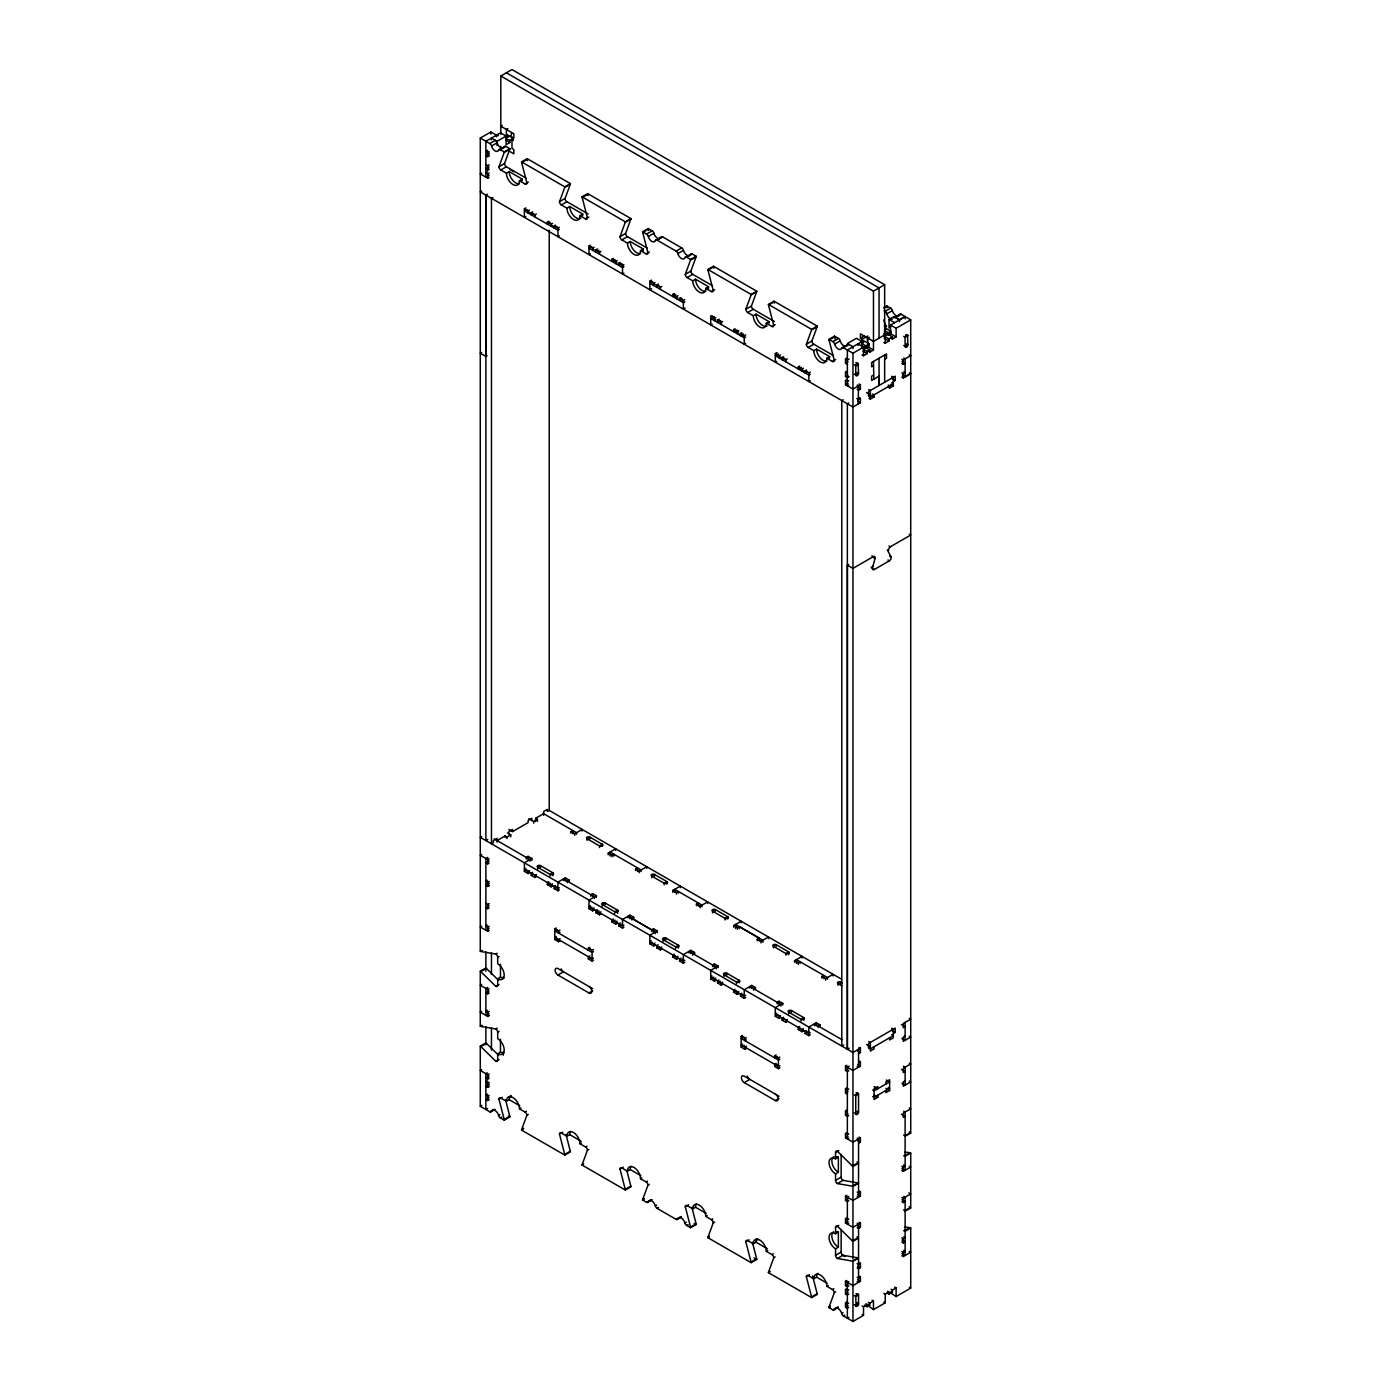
<?xml version="1.0" encoding="UTF-8"?>
<svg xmlns="http://www.w3.org/2000/svg" width="1391" height="1391" viewBox="0 0 1391 1391"><rect width="100%" height="100%" fill="white"/><g stroke="black" fill="none" stroke-linecap="round" stroke-linejoin="round"><path stroke-width="1.5" d="M481.547 352.497L480.278 353.227L485.876 356.444L485.876 195.07L487.267 194.271M529.971 861.185L529.971 859.568L494.135 838.877M563.511 880.555L563.511 878.938L594.566 896.865L594.566 898.482M576.552 834.287L576.552 832.67L543.481 813.579M628.106 917.851L628.106 916.234L655.439 932.005L655.439 933.622M641.147 871.583L641.147 869.966L610.093 852.04L610.093 856.074M716.313 968.762L716.313 967.145L688.98 951.374L688.98 952.991M749.853 988.132L749.853 986.515L780.907 1004.441L780.907 1006.058M827.489 979.16L827.489 977.543L796.434 959.616L796.434 963.25M849.223 1048.188L847.362 1049.266L847.362 565.146L848.632 564.416M862.02 347.993L862.02 341.525L856.421 338.309L847.362 343.542L852.961 346.759L852.961 348.654M868.349 351.314L869.758 352.132L873.478 349.976L873.478 291.171L884.659 284.703L884.659 334.918M879.06 376.735L879.06 385.481L879.06 358.217M879.06 338.135L879.06 287.937L506.394 72.784M884.659 382.247L884.659 355.001M887.267 549.862L891.196 557.217A2.643 1.513 -60 0 1 889.371 560.799L874.296 569.51A2.643 1.53 -60 0 1 872.47 568.032L875.009 558.539A2.643 1.53 -60 0 0 873.252 556.661L871.861 555.844M872.47 568.032L871.114 566.954M872.835 566.606L873.148 565.459M498.952 166.764L504.203 152.488L509.784 149.254L504.533 163.529L498.952 166.764A2.643 1.53 60 0 0 500.812 169.998L506.394 173.214A9.215 5.321 60 0 0 512.914 184.516A9.215 5.321 60 0 0 519.452 180.743L522.234 179.143L509.193 171.615L506.394 173.214M566.937 208.163L569.719 206.546L582.759 214.075L579.977 215.692A9.215 5.321 60 0 1 573.457 219.465A9.215 5.321 60 0 1 566.937 208.163L561.338 204.946A2.643 1.53 60 0 1 559.478 201.712L564.729 187.42A2.643 1.53 60 0 0 564.798 186.863L570.397 183.629L527.154 158.661L521.573 161.895A2.643 1.53 60 0 0 521.642 162.556L526.893 182.899A2.643 1.53 60 0 1 525.033 183.977L519.452 180.743M559.478 201.712L565.059 198.478L570.31 184.203A2.643 1.53 60 0 0 570.397 183.629M627.463 243.112L630.245 241.495L643.303 249.024L640.503 250.641A9.215 5.321 60 0 1 633.983 254.414A9.215 5.321 60 0 1 627.463 243.112L621.864 239.878A2.643 1.53 60 0 1 620.003 236.661L625.255 222.369L630.836 219.152A2.643 1.53 60 0 0 630.923 218.578L587.697 193.61L582.099 196.844A2.643 1.53 60 0 0 582.186 197.505L587.419 217.848A2.643 1.53 60 0 1 585.559 218.926L579.977 215.692M620.003 236.661L625.585 233.427L630.836 219.152M685.276 274.34L690.527 260.065L696.126 256.831L690.875 271.123L685.276 274.34A2.643 1.53 60 0 0 687.154 277.574L692.735 280.808A9.215 5.321 60 0 0 699.256 292.093A9.215 5.321 60 0 0 705.776 288.337L708.575 286.72L695.535 279.191L692.735 280.808M753.261 315.74L756.061 314.14L769.101 321.669L766.302 323.268A9.215 5.321 60 0 1 759.782 327.041A9.215 5.321 60 0 1 753.261 315.74L747.68 312.523A2.643 1.53 60 0 1 745.802 309.289L751.053 295.014A2.643 1.53 60 0 0 751.14 294.44L756.721 291.206L713.496 266.255L707.915 269.471A2.643 1.53 60 0 0 707.984 270.132L713.235 290.476A2.643 1.53 60 0 1 711.375 291.554L705.776 288.337M745.802 309.289L751.401 306.055L756.652 291.78L751.053 295.014M813.787 350.688L816.587 349.071L829.627 356.6L826.828 358.217A9.215 5.321 60 0 1 820.307 361.99A9.215 5.321 60 0 1 813.787 350.688L808.206 347.472A2.643 1.53 60 0 1 806.345 344.238L811.579 329.945L817.178 326.729A2.643 1.53 60 0 0 817.247 326.155L774.022 301.186L768.441 304.42A2.643 1.53 60 0 0 768.51 305.081L773.761 325.424A2.643 1.53 60 0 1 771.901 326.502L766.302 323.268M528.302 1114.469L526.893 1115.269L521.642 1129.562L523.746 1128.344M806.345 344.238L811.927 341.004L817.178 326.729M588.828 1149.418L587.419 1150.218L582.186 1164.51L583.577 1163.693M691.849 1207.301L696.126 1223.837A2.643 1.53 60 0 1 696.195 1224.497L690.614 1227.714L686.685 1225.454A2.643 1.53 60 0 1 684.928 1223.002A5.268 3.043 60 0 0 681.416 1218.099A5.268 3.043 60 0 0 677.886 1218.951A2.643 1.53 60 0 1 676.13 1219.368L657.091 1208.379A2.643 1.53 60 0 1 655.335 1205.927A5.268 3.043 60 0 0 651.823 1201.024A5.268 3.043 60 0 0 648.31 1201.876A2.643 1.53 60 0 1 646.554 1202.293L642.625 1200.016A2.643 1.53 60 0 1 642.659 1199.616L647.945 1185.167L649.354 1184.35M714.626 1222.046L713.235 1222.845L707.984 1237.138L709.375 1236.338M775.152 1256.995L773.761 1257.794L768.51 1272.087L769.918 1271.27M867.88 1305.558L873.478 1309.592L873.478 1301.002L869.758 1303.141L869.758 1305.297L867.236 1306.74L867.236 1304.602L863.515 1306.74L863.515 1315.347L852.961 1321.45L843.433 1315.956A2.643 1.53 60 0 1 841.677 1313.504A5.268 3.043 60 0 0 838.164 1308.601A5.268 3.043 60 0 0 834.652 1309.453A2.643 1.53 60 0 1 832.896 1309.87L828.966 1307.592A2.643 1.53 60 0 1 829.001 1307.192L834.287 1292.743L835.678 1291.943M500.812 134.284L500.812 76.001L511.992 69.55L884.659 284.703M480.66 951.444A2.643 1.53 60 0 1 480.278 951.27L480.278 138.057L490.849 131.971L496.431 135.188L496.431 136.805M510.132 151.671L513.853 153.827L513.853 149.515L511.992 148.437L511.992 136.961L513.853 138.039L513.853 133.745L500.812 126.216L502.273 125.364M507.871 128.581L506.394 129.433L506.394 137.9M480.278 138.057L489.806 143.551L495.387 140.335A2.643 1.53 60 0 1 497.143 142.769A5.268 3.043 60 0 0 500.656 147.672A5.268 3.043 60 0 0 504.185 146.837A2.643 1.53 60 0 1 505.941 146.42L509.871 148.681A2.643 1.53 60 0 1 509.819 149.08M491.458 139.935L491.458 138.057L497.056 141.291L507.663 135.153L513.262 138.387L513.262 140.543M489.806 143.551A2.643 1.53 60 0 1 491.562 146.003L497.143 142.769M505.698 138.439L509.836 140.352L513.262 138.387M487.615 150.315L485.876 151.323L487.737 152.401L489.128 151.602M488.676 154.018L485.876 155.636L487.737 156.714L489.128 155.896M509.836 140.352L509.836 142.508L506.115 144.664L506.115 136.057L500.517 132.823L485.876 141.291L485.876 177.144L489.128 175.266M491.562 146.003A5.268 3.043 60 0 0 495.074 150.906A5.268 3.043 60 0 0 498.587 150.054L504.185 146.837M498.587 150.054A2.643 1.53 60 0 1 500.343 149.637L505.941 146.42M504.238 152.314A2.643 1.53 60 0 0 504.272 151.915L509.871 148.681M485.876 164.59L487.737 165.668L489.128 164.868M489.023 167.076L485.876 168.902L487.737 169.98L489.128 169.163M481.686 173.11L480.278 173.927L487.737 178.222L489.128 177.422M487.615 171.841L485.876 172.849L487.737 173.927L489.128 173.11M500.812 169.998L506.394 166.764L526.076 178.135M521.642 162.556L527.241 159.322A2.643 1.53 60 0 1 527.154 158.661M481.686 191.036L480.278 191.854L852.961 407.007L852.961 1185.341M492.866 197.505L491.458 198.304L491.458 843.798L493.318 842.72L493.318 840.564L497.056 838.408L497.056 842.181M525.033 183.977L528.302 182.099M525.781 216.509L524.39 217.309L524.39 208.702L525.781 207.902M564.729 187.42L570.31 184.203M526.824 209.45L524.39 210.858L557.93 230.228L559.321 229.411M524.39 208.702L528.111 210.858L529.502 210.041M529.502 212.197L528.111 213.014L528.111 210.858M533.309 213.588L531.223 214.805L531.223 212.649L532.614 211.849M531.223 212.649L534.944 214.805L536.335 213.988M561.338 204.946L566.937 201.712L588.132 213.953M582.186 197.505L587.767 194.271A2.643 1.53 60 0 1 587.697 193.61M549.375 222.056L550.158 222.508L547.359 224.125L547.359 221.969L548.767 221.169M547.359 221.969L551.097 224.125L552.488 223.325M552.488 225.464L551.097 226.281L551.097 224.125M556.991 226.455L554.192 228.072L554.192 225.916L555.6 225.116M554.192 225.916L557.93 228.072L559.321 227.255M585.559 218.926L588.828 217.048M559.321 235.861L557.93 236.679L557.93 228.072M625.289 222.212A2.643 1.53 60 0 0 625.324 221.795L630.923 218.578M590.375 253.805L588.984 254.605L588.984 245.998L590.375 245.199M591.766 246.537L588.984 248.154L622.525 267.507L623.916 266.707M588.984 245.998L592.705 248.154L594.096 247.337M594.096 249.493L592.705 250.293L592.705 248.154M598.947 250.276L595.817 252.101L595.817 249.945L597.556 248.937M595.817 249.945L599.538 252.101L600.929 251.284M621.864 239.878L627.463 236.661L647.145 248.015M640.503 250.641L646.085 253.875A2.643 1.53 60 0 0 647.945 252.797L642.712 232.453A2.643 1.53 60 0 1 642.625 231.793L648.223 228.559L652.153 230.836A2.643 1.53 60 0 1 653.909 233.271A5.268 3.043 60 0 0 657.421 238.174A5.268 3.043 60 0 0 660.934 237.339A2.643 1.53 60 0 1 662.69 236.922L681.729 247.911A2.643 1.53 60 0 1 683.485 250.363A5.268 3.043 60 0 0 689.154 255.701M642.712 232.453L648.293 229.219A2.643 1.53 60 0 1 648.223 228.559M642.625 231.793L646.554 234.053L652.153 230.836M646.554 234.053A2.643 1.53 60 0 1 648.31 236.505L653.909 233.271M615.552 260.082A1.982 1.148 0 0 1 614.752 259.804L611.953 261.421L611.953 259.265L613.361 258.465M611.953 259.265L615.691 261.421L617.082 260.604M648.31 236.505A5.268 3.043 60 0 0 651.823 241.408A5.268 3.043 60 0 0 655.335 240.556L660.934 237.339M617.082 262.76L615.691 263.577L615.691 261.421M655.335 240.556A2.643 1.53 60 0 1 657.091 240.139L662.69 236.922M621.933 263.542L618.786 265.368L618.786 263.212L620.195 262.412M618.786 263.212L622.525 265.368L623.916 264.551M646.085 253.875L649.354 251.98M623.916 273.158L622.525 273.975L622.525 265.368M485.876 356.444L487.146 355.713M657.091 240.139L676.13 251.128L681.729 247.911M676.13 251.128A2.643 1.53 60 0 1 677.886 253.579L683.485 250.363M677.886 253.579A5.268 3.043 60 0 0 681.416 258.483A5.268 3.043 60 0 0 684.928 257.648L690.51 254.414A2.643 1.53 60 0 1 692.266 253.997L696.195 256.257A2.643 1.53 60 0 1 696.161 256.674M684.928 257.648A2.643 1.53 60 0 1 686.685 257.213L692.266 253.997M651.597 288.737L649.84 289.763L649.84 281.138L651.597 280.13M690.579 259.891A2.643 1.53 60 0 0 690.614 259.491L696.195 256.257M652.622 281.695L649.84 283.295L683.381 302.664L684.772 301.864M649.84 281.138L653.579 283.295L654.97 282.477M655.317 284.442L653.579 285.451L653.579 283.295M659.125 285.833L656.674 287.241L656.674 285.085L658.43 284.077M656.674 285.085L660.412 287.241L661.803 286.424M687.154 277.574L692.735 274.34L712.418 285.711M707.984 270.132L713.583 266.916A2.643 1.53 60 0 1 713.496 266.255M675.626 294.944L672.827 296.561L672.827 294.405L674.235 293.605M672.827 294.405L676.548 296.561L677.956 295.761M677.956 297.9L676.548 298.717L676.548 296.561M682.459 298.891L679.66 300.508L679.66 298.352L681.051 297.552M685.137 308.106L683.381 309.115L683.381 300.508L684.789 299.691M711.375 291.554L714.626 289.676M712.122 324.086L710.714 324.885L710.714 316.279L712.122 315.479M714.209 316.418L710.714 318.435L744.255 337.804L745.663 336.987M710.714 316.279L714.452 318.435L715.843 317.635M715.843 319.774L714.452 320.591L714.452 318.435M720.694 320.556L717.547 322.382L717.547 320.226L719.303 319.217M717.547 320.226L721.268 322.382L722.677 321.564M747.68 312.523L753.261 309.289L774.457 321.53M768.51 305.081L774.109 301.847A2.643 1.53 60 0 1 774.022 301.186M736.5 330.084L733.7 331.701L733.7 329.545L735.091 328.745M733.7 329.545L737.421 331.701L738.83 330.902M738.83 333.04L737.421 333.857L737.421 331.701M743.333 334.031L740.534 335.648L740.534 333.492L741.925 332.692M740.534 333.492L744.255 335.648L745.663 334.848M771.901 326.502L775.152 324.625M745.663 343.455L744.255 344.255L744.255 335.648M811.631 329.789A2.643 1.53 60 0 0 811.666 329.389L817.247 326.155M776.717 361.382L775.309 362.182L775.309 353.575L777.065 352.566M778.456 353.923L775.309 355.731L808.849 375.101L810.258 374.283M775.309 353.575L779.047 355.731L780.438 354.931M780.786 356.878L779.047 357.887L779.047 355.731M784.594 358.269L782.142 359.678L782.142 357.522L783.55 356.722M782.142 357.522L785.88 359.678L787.271 358.861M808.206 347.472L813.787 344.238L833.47 355.592M828.966 339.369L834.548 336.135L838.477 338.413A2.643 1.53 60 0 1 840.234 340.865A5.268 3.043 60 0 0 843.746 345.75A5.268 3.043 60 0 0 847.258 344.916A2.643 1.53 60 0 1 849.032 344.499L843.433 347.715A2.643 1.53 60 0 0 841.677 348.15A5.268 3.043 60 0 1 838.164 348.985A5.268 3.043 60 0 1 834.652 344.081A2.643 1.53 60 0 0 832.896 341.63L828.966 339.369A2.643 1.53 60 0 0 829.036 340.03L834.287 360.373A2.643 1.53 60 0 1 832.427 361.451L826.828 358.217M883.928 307.498L886.728 305.881L890.657 308.159A2.643 1.53 60 0 1 892.413 310.61A5.268 3.043 60 0 0 895.926 315.496A5.268 3.043 60 0 0 899.438 314.662A2.643 1.53 60 0 1 901.194 314.244L910.722 319.86L910.722 1133.074L905.124 1136.308A2.643 1.53 60 0 1 904.602 1135.908L903.663 1134.986M829.036 340.03L834.635 336.796A2.643 1.53 60 0 1 834.548 336.135M884.015 308.159L886.797 306.542A2.643 1.53 60 0 1 886.728 305.881M884.085 310.819L885.059 311.375L890.657 308.159M832.896 341.63L838.477 338.413M834.652 344.081L840.234 340.865M885.059 311.375A2.643 1.53 60 0 1 886.815 313.827L892.413 310.61M801.094 367.38L798.295 368.998L798.295 366.841L799.686 366.042M798.295 366.841L802.016 368.998L803.424 368.198M889.04 328.085L889.04 319.478L893.944 316.644L899.542 319.86M841.677 348.15L847.258 344.916M899.438 314.662L893.857 317.896A2.643 1.53 60 0 1 895.613 317.461L901.194 314.244M803.424 370.336L802.016 371.154L802.016 368.998M891.005 338.239L892.396 339.056L892.396 336.9L886.797 333.684L873.478 341.369L860.438 333.84L860.438 338.135L864.159 335.996M807.58 371.536L805.128 372.944L805.128 370.788L806.519 369.989M860.438 338.135L862.298 339.213L867.88 335.996M895.613 317.461L899.542 319.739L905.124 316.505L905.124 318.887M862.02 341.525L847.362 349.993L847.362 385.846L848.753 385.046M867.88 338.135L869.358 337.3M910.722 319.86L896.117 328.293L896.117 336.9L890.536 333.684L890.536 325.077L905.124 316.644M805.128 370.788L808.849 372.944L810.258 372.127M832.427 361.451L835.678 359.574M843.433 347.715L852.961 353.227L864.159 346.742L869.758 349.976L869.758 352.132M862.02 343.681L865.741 345.837L869.166 343.855L869.166 346.011M884.659 330.606L888.38 332.762L890.901 331.319L890.901 333.457M847.362 364.338L845.502 363.26L845.502 358.948L846.893 358.148M864.854 348.498L867.88 346.742L873.478 349.976M884.659 332.762L888.38 334.918L890.536 333.684M810.258 380.734L808.849 381.551L808.849 372.944M849.119 359.017L847.362 360.026L845.502 358.948M845.502 363.26L847.954 361.851M863.046 349.002L867.236 351.419L869.758 349.976M884.085 336.048L888.971 338.882L892.396 336.9M862.107 354.914L863.515 355.731L867.236 353.575L867.236 351.419M883.859 342.377L885.25 343.177L888.971 341.021L888.971 338.882M892.396 339.056L896.117 336.9M907.923 335.7L905.124 337.3L903.733 336.361M855.743 365.955L858.543 364.338L856.213 362.999M849.119 376.596L847.362 377.604L845.502 376.526L845.502 372.232L846.893 371.414M845.502 376.526L847.954 375.118M857.152 389.341L858.543 390.158L860.403 389.08L860.403 384.768L852.961 389.08L845.502 384.768L845.502 380.473L847.241 379.465M905.124 346.272L907.923 344.655L907.506 334.831A2 1.148 -60 0 0 905.037 337.196L905.124 346.411A1.982 1.148 -60 0 0 906.532 347.211A1.982 1.148 -60 0 0 907.923 344.794L906.167 343.786M873.478 365.746L871.618 366.824L871.618 362.529L886.519 353.923L886.519 358.217L884.659 359.295M848.753 380.734L847.362 381.551L845.502 380.473M845.502 384.768L847.954 383.36M873.478 375.083L871.618 376.161L871.618 380.456L879.06 376.161M901.872 363.52L903.263 364.338L903.263 360.026L910.722 355.592M873.826 379.187L873.478 361.451M903.263 364.338L905.124 363.26L901.977 361.451M843.172 399.756L841.781 400.556L841.781 1046.049L843.641 1044.971M848.753 402.973L847.362 403.79L847.362 1049.266M852.961 353.227L852.961 407.007L860.403 402.712L860.403 398.4L858.543 399.478L856.804 398.469M901.872 372.858L903.263 373.657L905.124 372.579L903.733 371.78M893.335 381.534L895.195 380.473L895.195 376.161L868.488 391.584L868.488 395.879L870.366 394.801L866.628 392.662M858.195 403.981L858.543 385.846L857.152 385.046M902.376 375.17L905.124 376.752L910.722 373.518L909.314 372.858M901.872 377.152L903.263 377.969L910.722 373.657M868.958 398.313L870.366 399.113L874.087 396.957L874.087 394.801L872.696 394.001M888.223 387.185L889.614 388.002L893.335 385.846L893.318 377.239L891.701 376.3M873.252 556.661L852.961 568.38L847.362 565.146M888.658 550.662A2.643 1.53 -60 0 1 890.414 546.75L910.722 535.031L909.314 534.231M481.686 836.53L480.278 837.33L852.961 1052.5L860.403 1048.188L860.403 1052.5L858.543 1053.578M487.737 839.486L485.876 840.564L485.876 195.07M497.056 840.564L505.124 835.904L506.985 836.982L510.723 834.826L510.723 836.843M508.863 829.453L512.584 831.592L528.111 822.637L528.111 820.481L531.831 818.325L531.831 820.481M535.57 821.559L535.57 818.325L543.638 813.665M528.806 818.743L533.692 821.559L537.43 819.403L537.43 821.42M481.686 854.457L480.278 855.274L487.737 859.568L489.128 858.769M487.737 857.412L485.876 858.49L485.876 930.214L489.128 928.336M489.023 860.977L485.876 862.803L487.737 863.881L489.128 863.063M531.831 860.507L531.831 858.49L528.111 856.352L526.25 857.412L526.25 859.029M570.971 833.209L570.971 831.592L572.831 830.531L572.831 833.748M487.267 880.277L485.876 881.094L487.737 882.155L489.128 881.355M531.831 858.49L524.39 862.803L524.39 871.409L528.111 873.548L529.502 872.748M570.971 831.592L574.692 833.748L582.151 829.453L582.151 831.07M488.902 882.763A1.982 1.148 -60 0 0 488.676 883.772L485.876 885.389L487.737 886.467L489.128 885.667M525.781 868.453L524.39 869.253L557.93 888.623L559.321 887.806M524.39 871.409L526.824 870.001M529.502 870.592L528.111 871.409L528.111 873.548M532.614 872.383L531.223 873.2L531.223 875.356L534.944 877.495L536.335 876.695M531.223 875.356L533.309 874.139M536.335 874.539L534.944 875.356L534.944 877.495M485.876 903.315L487.737 904.393L489.128 903.594M489.023 905.802L485.876 907.628L487.737 908.706L489.128 907.888M548.767 881.72L547.359 882.52L547.359 884.676L551.097 886.832L552.488 886.015M547.359 884.676L550.158 883.059M552.488 883.859L551.097 884.676L551.097 886.832M481.686 926.18L480.278 926.98L487.737 931.292L489.128 930.492M569.11 881.616L569.11 880.016L565.372 877.86L557.93 882.155L557.93 890.762L554.192 888.623L554.192 886.467L555.6 885.667M608.232 854.735L608.232 853.118L615.691 848.806L615.691 850.423M487.267 925.102L485.876 925.919L487.737 926.98L489.128 926.18M554.192 888.623L557.339 886.797M569.11 880.016L567.232 881.094L567.232 882.694M608.232 853.118L611.953 855.274L613.831 854.196L613.831 856.213M557.93 890.762L559.321 889.962M480.278 951.27L481.686 950.453M482.208 950.679L480.817 951.479L495.805 954.087L497.213 953.27M596.426 897.404L596.426 895.787L592.705 893.631L590.845 894.709L590.845 896.326M635.565 870.505L635.565 868.888L637.426 867.81L637.426 871.444M596.426 895.787L588.984 900.099L588.984 908.706L592.705 910.844L594.096 910.044M635.565 868.888L639.286 871.044L646.745 866.749L646.745 868.349M498.587 980.359L486.398 968.414A2.643 1.53 60 0 0 485.876 968.014L480.278 971.231A2.643 1.53 60 0 1 480.817 971.631L495.805 986.358A2.643 1.53 60 0 0 497.682 985.28L497.682 978.829A9.215 5.321 60 0 0 504.203 975.056A9.215 5.321 60 0 0 497.682 963.754L497.682 957.304L499.073 956.504M590.375 905.732L588.984 906.549L622.525 925.919L623.916 925.102M588.984 908.706L591.766 907.088M480.817 971.631L486.398 968.414M560.121 940.785L558.539 941.69L554.818 939.534L554.818 928.788L556.209 927.971M594.096 907.888L592.705 908.706L592.705 910.844M557.165 929.588L554.835 930.927L592.097 952.435L593.488 951.635M554.818 928.788L558.539 930.927L559.947 930.127M597.208 909.679L595.817 910.496L595.817 912.635L599.538 914.791L600.929 913.991M559.947 932.283L558.539 933.083L558.539 930.927M595.817 912.635L598.947 910.827M556.226 936.578L554.835 937.378L592.097 958.903L593.488 958.086M600.929 911.835L599.538 912.635L599.538 914.791M554.818 939.534L557.096 938.23M560.121 938.629L558.539 939.534L558.539 941.69M481.686 984.463L480.278 985.263L487.737 989.557L489.128 988.758M497.682 978.829L500.464 977.212A9.215 5.321 60 0 0 504.064 978.029M487.737 987.419L485.876 988.497L485.876 1015.378L489.023 1013.57M495.805 986.358L499.073 984.463M613.361 919.016L611.953 919.816L611.953 921.972L615.691 924.111L617.082 923.311M489.023 990.983L485.876 992.791L487.737 993.87L489.128 993.07M611.953 921.972L615.1 920.147M617.082 921.155L615.691 921.972L615.691 924.111M633.705 918.912L633.705 917.312L629.967 915.156L622.525 919.451L622.525 928.058L618.786 925.919L618.786 923.763L620.195 922.946M672.827 892.431L672.827 890.414L680.286 886.102L680.286 887.719M618.786 925.919L621.586 924.302M631.827 919.99L631.827 918.373L633.705 917.312M672.827 890.414L676.548 892.57L678.425 891.492L678.425 893.092M622.525 928.058L623.916 927.258M590.462 949.079L588.358 950.296L588.358 948.14L589.749 947.341M481.686 1011.344L480.278 1012.161L487.737 1016.456L489.476 1015.447M487.267 1010.266L485.876 1011.083L487.737 1012.161L489.128 1011.344M588.358 948.14L592.079 950.296L593.488 949.497M589.923 955.843L588.358 956.747L588.358 958.903L592.079 961.059L593.488 960.242M592.74 988.688L557.93 968.588A3.947 2.278 60 0 0 555.131 970.205A3.947 2.278 60 0 0 557.93 975.039L563.511 971.805A3.947 2.278 60 0 1 561.129 968.884M588.358 958.903L590.462 957.686M480.278 971.231L480.278 1026.175L481.686 1025.376M482.208 1025.584L480.817 1026.402L495.805 1028.992L497.213 1028.192M651.701 931.483L651.701 929.866L653.561 928.788L657.282 930.944L657.282 932.561M696.439 905.645L696.439 904.028L698.317 902.95L698.317 906.184M657.282 930.944L649.84 935.239L649.84 943.846L653.579 945.984L654.97 945.185M696.439 904.028L700.177 906.184L707.619 901.872L707.619 903.507M651.231 940.89L649.84 941.69L683.381 961.059L684.772 960.259M649.84 943.846L652.292 942.437M498.587 1055.282L486.398 1043.32A2.643 1.53 60 0 0 485.876 1042.92L480.278 1046.154A2.643 1.53 60 0 1 480.817 1046.554L495.805 1061.263A2.643 1.53 60 0 0 497.682 1060.185L497.682 1053.735A9.215 5.321 60 0 0 504.203 1049.979A9.215 5.321 60 0 0 497.682 1038.677L497.682 1032.226L499.073 1031.409M654.97 943.028L653.579 943.846L653.579 945.984M480.817 1046.554L486.398 1043.32M658.082 944.819L656.674 945.637L656.674 947.793L660.412 949.931L661.803 949.131M656.674 947.793L658.778 946.575M661.803 946.975L660.412 947.793L660.412 949.931M557.93 975.039L588.984 992.965L592.705 990.827M675.609 948.506L675.626 946.888L678.425 945.271L665.976 938.108A1.982 1.148 0 0 0 663.194 938.108A1.982 1.148 0 0 0 663.194 939.725L663.194 941.342M497.682 1053.735L500.464 1052.118A9.215 5.321 60 0 0 504.064 1052.952M674.235 954.156L672.827 954.956L672.827 957.112L676.548 959.268L677.956 958.451M672.827 957.112L675.278 955.704M481.686 1069.627L480.278 1070.427L487.737 1074.739L489.128 1073.922M495.805 1061.263L499.073 1059.386M677.956 956.295L676.548 957.112L676.548 959.268M694.561 954.07L694.561 952.452L690.823 950.296L683.381 954.609L683.381 963.198L684.789 962.398M733.718 927.154L733.718 925.537L741.16 921.242L741.16 922.859M681.051 958.103L679.66 958.903L679.66 961.059L683.381 963.198M679.66 961.059L683.155 959.042M694.561 952.452L692.683 953.53L692.683 955.148M733.718 925.537L737.439 927.693L739.299 926.615L759.173 938.108L759.173 940.925M487.267 1072.844L485.876 1073.661L485.876 1109.514L487.615 1108.505M489.023 1076.147L485.876 1077.955L487.737 1079.033L489.128 1078.234M487.615 1080.894L485.876 1081.902L487.737 1082.98L489.128 1082.181M488.902 1083.589A1.982 1.148 -60 0 0 488.676 1084.597L485.876 1086.215L487.737 1087.293L489.128 1086.475M487.615 1094.161L485.876 1095.169L487.737 1096.247L489.128 1095.447M718.173 967.684L718.173 966.067L714.452 963.928L712.575 965.006L712.575 966.606M757.295 940.785L757.295 939.186L759.173 938.108M489.023 1097.655L485.876 1099.481L487.737 1100.559L489.128 1099.742M718.173 966.067L710.714 970.379L710.714 978.986L714.452 981.142L715.843 980.325M757.295 939.186L761.033 941.324L768.475 937.03L768.475 938.647M480.278 1046.154L480.278 1106.297L481.842 1105.393M505.524 1099.725L509.784 1116.26A2.643 1.53 60 0 1 509.871 1116.921L504.272 1120.138A2.643 1.53 60 0 0 504.203 1119.477L498.952 1099.133L502.203 1097.256M712.122 976.03L710.714 976.83L744.255 996.199L745.663 995.382M710.714 978.986L713.861 977.16M715.843 978.169L714.452 978.986L714.452 981.142M498.952 1099.133A2.643 1.53 60 0 1 500.812 1098.055L506.394 1101.289L509.193 1099.672A9.215 5.321 60 0 1 511.192 1095.412M480.278 1106.297L489.806 1111.792L493.996 1109.375M489.806 1111.792A2.643 1.53 60 0 0 491.562 1111.374L495.057 1109.357M718.956 979.977L717.547 980.777L717.547 982.933L721.268 985.089L722.677 984.272M717.547 982.933L720.347 981.316M722.677 982.116L721.268 982.933L721.268 985.089M491.562 1111.374A5.268 3.043 60 0 1 495.074 1110.522A5.268 3.043 60 0 1 498.587 1115.426L499.978 1114.608M498.587 1115.426A2.643 1.53 60 0 0 500.343 1117.877L501.734 1117.06M506.394 1101.289A9.215 5.321 60 0 1 512.914 1097.516A9.215 5.321 60 0 1 519.452 1108.818L521.016 1107.914M504.203 1119.477L509.784 1116.26M735.091 989.297L733.7 990.096L733.7 992.252L737.421 994.409L738.83 993.591M519.452 1108.818L525.033 1112.052L526.424 1111.235M733.7 992.252L736.5 990.635M738.83 991.453L737.421 992.252L737.421 994.409M755.435 989.21L755.435 987.593L751.714 985.437L744.255 989.749L744.255 998.355L740.534 996.199L740.534 994.043L741.925 993.244M794.574 962.311L794.574 960.694L802.016 956.399L802.016 957.999M740.534 996.199L743.333 994.582M755.435 987.593L753.574 988.671L753.574 990.288M794.574 960.694L798.295 962.85L800.155 961.772L800.155 963.389M744.255 998.355L745.663 997.538M566.05 1134.673L570.31 1151.192A2.643 1.53 60 0 1 570.397 1151.852L564.798 1155.086L521.573 1130.135L522.964 1129.318M782.768 1004.98L782.768 1003.363L779.047 1001.224L777.169 1002.285L777.169 1003.902M821.89 978.082L821.89 976.482L823.768 975.404L823.768 978.621M782.768 1003.363L775.309 1007.675L775.309 1016.282L779.047 1018.438L780.438 1017.621M821.89 976.482L825.628 978.621L833.07 974.326L833.07 975.943M564.798 1155.086A2.643 1.53 60 0 0 564.729 1154.426L559.478 1134.082L562.729 1132.204M776.717 1013.326L775.309 1014.126L808.849 1033.496L810.258 1032.678M559.478 1134.082A2.643 1.53 60 0 1 561.338 1133.004L566.937 1136.238L569.719 1134.621A9.215 5.321 60 0 1 570.553 1131.422M775.309 1016.282L778.108 1014.665M746.445 1048.362L744.88 1049.266L741.16 1047.11L741.16 1036.365L742.551 1035.547M780.438 1015.465L779.047 1016.282L779.047 1018.438M743.959 1036.886L741.16 1038.503L778.438 1060.012L779.829 1059.212M741.16 1036.365L744.88 1038.521L746.271 1037.703M783.55 1017.273L782.142 1018.073L782.142 1020.229L785.88 1022.368L787.271 1021.568M746.271 1039.859L744.88 1040.659L744.88 1038.521M782.142 1020.229L784.594 1018.803M742.568 1044.154L741.16 1044.954L778.438 1066.48L779.829 1065.662M787.271 1019.412L785.88 1020.229L785.88 1022.368M741.16 1047.11L744.289 1045.302M746.445 1046.206L744.88 1047.11L744.88 1049.266M566.937 1136.238A9.215 5.321 60 0 1 573.457 1132.465A9.215 5.321 60 0 1 579.977 1143.767L581.368 1142.95M564.729 1154.426L570.31 1151.192M579.977 1143.767L585.559 1146.984L586.967 1146.184M799.686 1026.593L798.295 1027.393L798.295 1029.549L802.016 1031.705L803.424 1030.887M798.295 1029.549L800.399 1028.332M803.424 1028.731L802.016 1029.549L802.016 1031.705M820.029 1026.506L820.029 1024.889L816.308 1022.733L808.849 1027.045L808.849 1035.634L805.128 1033.496L805.128 1031.34L806.519 1030.54M805.128 1033.496L808.623 1031.479M820.029 1024.889L818.169 1025.967L818.169 1027.566M626.906 1170.892L630.836 1186.14A2.643 1.53 60 0 1 630.923 1186.801L625.324 1190.035L582.099 1165.067L583.49 1164.267M808.849 1035.634L810.258 1034.834M777.134 1056.465L774.7 1057.873L774.7 1055.717L776.091 1054.917M774.7 1055.717L778.421 1057.873L779.812 1057.073M776.265 1063.419L774.7 1064.324L774.7 1066.48L778.421 1068.636L779.812 1067.836M779.082 1096.264L744.255 1076.165A3.947 2.278 60 0 0 741.455 1077.782A3.947 2.278 60 0 0 744.255 1082.615L749.853 1079.399A3.947 2.278 60 0 1 747.28 1075.938M774.7 1066.48L777.656 1064.776M625.324 1190.035A2.643 1.53 60 0 0 625.255 1189.375L620.003 1169.031L623.272 1167.136M620.003 1169.031A2.643 1.53 60 0 1 621.864 1167.953L627.463 1171.187L630.245 1169.57A9.215 5.321 60 0 1 631.079 1166.353M744.255 1082.615L775.309 1100.542L779.047 1098.403M627.463 1171.187A9.215 5.321 60 0 1 633.983 1167.414A9.215 5.321 60 0 1 640.503 1178.716L641.894 1177.899M893.335 1033.478L895.195 1032.4L895.195 1028.105L868.488 1043.528L868.488 1047.823L870.366 1046.745L866.628 1044.606M625.255 1189.375L630.836 1186.14M848.753 1070.687L847.362 1071.505L845.502 1070.427L845.502 1066.132L846.893 1065.315M640.503 1178.716L646.085 1181.933L647.493 1181.133M849.223 1066.132L847.362 1067.193L847.362 1138.916L848.753 1138.116M845.502 1070.427L847.954 1069.018M858.543 1062.898L860.403 1061.82L860.403 1066.132L852.961 1070.427L845.502 1066.132M905.124 1035.999L903.263 1037.077L903.263 1041.372L910.722 1037.077L909.314 1036.278M642.712 1199.442L644.103 1198.642M642.625 1200.016L644.033 1199.216M646.554 1202.293L651.092 1199.668M648.31 1201.876L652.153 1199.651M847.362 1094.091L845.502 1093.013L845.502 1088.718L846.893 1087.901M848.753 1088.979L847.362 1089.796L845.502 1088.718M845.502 1093.013L847.954 1091.605M655.335 1205.927L656.743 1205.11M657.091 1208.379L658.499 1207.562M848.753 1115.53L847.362 1116.33L845.502 1115.252L845.502 1110.957L846.893 1110.14M690.614 1227.714A2.643 1.53 60 0 0 690.527 1227.053L685.276 1206.71L688.545 1204.832M845.502 1115.252L847.954 1113.843M905.124 1080.824L903.263 1081.902L903.263 1086.215L910.722 1081.902L909.314 1081.103M877.808 1095.169L877.808 1097.308L874.087 1099.464L874.087 1088.701L877.808 1086.562L877.808 1088.701L874.087 1086.562M885.893 1084.041L885.893 1081.902L889.614 1079.746L889.614 1090.509L885.893 1092.648L885.893 1090.509M685.276 1206.71A2.643 1.53 60 0 1 687.154 1205.632L692.735 1208.866L695.535 1207.249A9.215 5.321 60 0 1 696.369 1204.05M676.13 1219.368L681.034 1216.551M677.886 1218.951L681.034 1217.125M684.928 1223.002L686.319 1222.202M858.543 1143.228L860.403 1142.15L860.403 1137.838L852.961 1142.15L845.502 1137.838L845.502 1133.543L846.893 1132.726M686.685 1225.454L688.076 1224.654M848.753 1133.804L847.362 1134.621L845.502 1133.543M692.735 1208.866A9.215 5.321 60 0 1 699.256 1205.11A9.215 5.321 60 0 1 705.776 1216.395L707.184 1215.595M690.527 1227.053L696.126 1223.837M845.502 1137.838L847.954 1136.43M705.776 1216.395L711.375 1219.629L712.766 1218.812M852.579 1186.227A2.643 1.53 60 0 1 852.961 1186.401L858.543 1183.167A2.643 1.53 60 0 0 858.177 1182.993L852.422 1186.175L837.417 1183.585A2.643 1.53 60 0 1 835.556 1180.35L835.556 1173.9A9.215 5.321 60 0 1 829.036 1162.598A9.215 5.321 60 0 1 835.556 1158.842L835.556 1152.391L838.825 1150.496M835.556 1158.842L838.356 1157.225L838.356 1172.283L835.556 1173.9M752.392 1242.25L756.652 1258.785A2.643 1.53 60 0 1 756.721 1259.446L751.14 1262.663L707.915 1237.712L709.306 1236.895M852.422 1166.023L858.004 1162.806A2.643 1.53 60 0 0 858.543 1163.189L852.961 1166.423A2.643 1.53 60 0 1 852.422 1166.023L837.417 1151.313A2.643 1.53 60 0 0 835.556 1152.391M904.602 1135.908L910.183 1132.674A2.643 1.53 60 0 0 910.722 1133.074M835.556 1180.35L841.155 1177.134L841.155 1154.408M837.417 1183.585L843.016 1180.35L858.004 1182.959M751.14 1262.663A2.643 1.53 60 0 0 751.053 1262.002L745.802 1241.659L749.071 1239.781M745.802 1241.659A2.643 1.53 60 0 1 747.68 1240.581L753.261 1243.815L756.061 1242.198A9.215 5.321 60 0 1 757.139 1238.668M903.663 1209.892L904.602 1210.813A2.643 1.53 60 0 0 905.124 1211.213L910.722 1207.997L910.722 1153.052L905.124 1156.269A2.643 1.53 60 0 0 904.759 1156.112M848.753 1200.694L847.362 1201.494L845.502 1200.416L845.502 1196.121L846.893 1195.304M848.753 1196.382L847.362 1197.199L847.362 1224.097L848.753 1223.28M845.502 1200.416L847.954 1199.007M845.502 1196.121L852.961 1200.416L860.403 1196.121L860.403 1191.809L858.543 1192.887L857.152 1192.087M901.872 1166.267L903.263 1167.066L905.124 1165.988L903.385 1164.98M901.872 1170.561L903.263 1171.378L910.722 1167.066L909.314 1166.267M753.261 1243.815A9.215 5.321 60 0 1 759.782 1240.042A9.215 5.321 60 0 1 766.302 1251.344L767.71 1250.544M751.053 1262.002L756.652 1258.785M766.302 1251.344L771.901 1254.578L773.292 1253.76M857.152 1227.592L858.543 1228.392L860.403 1227.314L860.403 1223.019L852.961 1227.314L845.502 1223.019L845.502 1218.707L846.893 1217.907M848.753 1218.985L847.362 1219.785L845.502 1218.707M837.417 1258.49L843.016 1255.273L858.004 1257.864L852.422 1261.098L837.417 1258.49A2.643 1.53 60 0 1 835.556 1255.273L835.556 1248.822A9.215 5.321 60 0 1 829.036 1237.521A9.215 5.321 60 0 1 835.556 1233.747L835.556 1227.297L838.825 1225.419M845.502 1223.019L847.954 1221.594M835.556 1233.747L838.356 1232.148L838.356 1247.205L835.556 1248.822M812.587 1275.93L817.178 1293.717A2.643 1.53 60 0 1 817.247 1294.378L811.666 1297.612L768.441 1272.661L769.832 1271.843M901.872 1197.46L903.263 1198.277L910.722 1193.965L908.862 1192.887M901.872 1201.772L903.263 1202.572L905.124 1201.494L901.977 1199.685M852.422 1240.946L858.004 1237.712A2.643 1.53 60 0 0 858.543 1238.112L852.961 1241.346A2.643 1.53 60 0 1 852.422 1240.946L837.417 1226.219A2.643 1.53 60 0 0 835.556 1227.297M904.602 1210.813L910.183 1207.597A2.643 1.53 60 0 0 910.722 1207.997M835.556 1255.273L841.155 1252.039L841.155 1229.314M811.666 1297.612A2.643 1.53 60 0 0 811.579 1296.951L806.345 1276.608L809.597 1274.73M806.345 1276.608A2.643 1.53 60 0 1 808.206 1275.53L813.787 1278.764L816.587 1277.147A9.215 5.321 60 0 1 817.943 1273.321M852.579 1261.15A2.643 1.53 60 0 1 852.961 1261.307L858.543 1258.09A2.643 1.53 60 0 0 858.177 1257.916M890.536 1292.9L896.117 1296.534L910.722 1288.101L910.722 1227.957L905.124 1231.191A2.643 1.53 60 0 0 904.759 1231.018M857.152 1267.931L858.543 1268.731L860.403 1267.653L860.403 1263.358L858.543 1264.436L857.152 1263.619M901.872 1237.799L903.263 1238.616L905.124 1237.538L903.733 1236.738M813.787 1278.764A9.215 5.321 60 0 1 820.307 1274.991A9.215 5.321 60 0 1 826.828 1286.292L828.236 1285.475M901.872 1242.111L903.263 1242.911L905.124 1241.833L901.977 1240.024M811.579 1296.951L817.178 1293.717M848.753 1285.858L847.362 1286.658L845.502 1285.597L845.502 1281.285L846.893 1280.485M826.828 1286.292L832.427 1289.509L833.818 1288.709M848.753 1281.563L847.362 1282.363L847.362 1318.216L848.927 1317.329M845.502 1285.597L847.954 1284.171M845.502 1281.285L852.961 1285.597L860.403 1281.285L860.403 1276.99L858.543 1278.051L857.152 1277.251M901.872 1251.431L903.263 1252.248L905.124 1251.17L903.733 1250.353M848.753 1294.099L847.362 1294.917L845.502 1293.839L845.502 1289.527L846.893 1288.727M901.872 1255.743L903.263 1256.542L910.722 1252.248L909.314 1251.431M848.753 1289.805L847.362 1290.605L845.502 1289.527M845.502 1293.839L847.954 1292.43M829.036 1307.036L830.444 1306.219M828.966 1307.592L830.357 1306.792M832.896 1309.87L838.13 1306.845M848.753 1307.384L847.362 1308.183L845.502 1307.105L845.502 1302.811L846.893 1301.993M834.652 1309.453L838.147 1307.436M848.753 1303.071L847.362 1303.871L845.502 1302.811M845.502 1307.105L847.954 1305.697M841.677 1313.504L843.068 1312.704M855.743 1305.488L858.543 1303.871L857.152 1303.071M843.433 1315.956L844.824 1315.138M883.859 1293.387L885.25 1294.204L888.971 1292.048L888.971 1294.204L886.884 1292.987M891.005 1289.266L892.396 1290.066L896.117 1287.927L896.117 1296.534M888.971 1294.204L892.396 1292.222L892.396 1290.066M873.478 1309.592L885.25 1302.811L885.25 1294.204M904.567 1151.852L910.183 1152.826L903.663 1155.904M904.567 1226.775L910.183 1227.749L903.663 1230.809M858.125 363.347L858.543 373.292A1.982 1.148 -60 0 1 857.152 375.726A1.982 1.148 -60 0 1 855.743 374.909L854.352 374.109M856.074 1306.445L855.743 1296.534A1.982 1.148 -60 0 1 857.152 1294.099A1.982 1.148 -60 0 1 858.543 1294.917L858.543 1304.149L857.152 1303.332M500.812 76.001L873.478 291.171M889.04 319.478L894.622 322.712M890.536 325.077L896.117 328.293M906.167 334.553L907.923 335.561M886.693 325.946L884.606 324.746A9.215 5.321 60 0 1 884.45 326.294M890.901 331.319L885.302 328.085L885.302 330.241M883.859 333.77L885.25 334.57L885.25 343.177M903.733 345.472L905.124 346.411M884.085 338.204L888.971 341.021M909.314 354.792L910.722 355.731M903.733 358.009L905.124 358.826L905.124 376.752M901.872 359.226L903.263 360.026M869.166 343.855L863.568 340.639L863.568 342.795M498.482 135.623L497.074 135.623M506.115 140.352L509.836 142.508M862.02 345.837L865.741 347.993L865.741 345.837M863.046 351.158L867.236 353.575M500.343 149.637L504.272 151.915M521.573 161.895L564.798 186.863M582.099 196.844L625.324 221.795M686.685 257.213L690.614 259.491M707.915 269.471L751.14 294.44M768.441 304.42L811.666 329.389M891.475 378.317L895.195 380.473M891.701 382.751L893.318 383.707L870.349 396.974L868.714 396.035M856.091 362.651L858.543 364.077M890.901 384.438L893.335 385.846M487.267 152.94L488.676 153.758L488.676 155.688M854.352 364.877L855.743 365.677L855.743 374.909L858.543 373.292L857.152 372.492M888.223 385.029L889.614 385.846L889.614 388.002M510.132 169.598L513.853 171.754M845.502 372.232L847.362 373.292M859.012 383.968L860.403 384.768M868.714 389.567L870.349 390.506L870.366 399.113M857.604 387.463L860.403 389.08M871.288 395.34L874.087 396.957M859.012 397.6L860.403 398.4M613.97 259.352L614.752 261.421M674.061 294.057L675.609 294.962M679.66 298.352L683.381 300.508M857.604 401.095L860.403 402.712M889.005 545.95L890.414 546.75M889.753 556.191L891.196 557.217M887.962 559.999L889.371 560.799M873.618 557.739L875.009 558.539M872.209 568.293L874.296 569.51M549.08 810.344L841.468 979.16M909.314 1018.334L910.722 1019.151L903.263 1023.446L903.263 1027.758L905.124 1026.68L901.403 1024.524M842.39 982.933L840.842 982.029A1.982 1.148 0 0 0 838.043 982.029A1.982 1.148 0 0 0 838.043 983.646L838.043 985.263M841.92 985.889L838.043 983.646L840.842 982.029L840.842 984.046M535.57 818.325L537.43 819.403M891.701 1028.245L893.318 1029.184L893.335 1037.79L889.614 1039.946L889.614 1037.79M891.475 1030.262L895.195 1032.4M901.872 1038.416L905.124 1040.312L905.124 1022.368M891.701 1034.695L893.318 1035.634L870.349 1048.918L868.714 1047.962M909.314 1063.159L910.722 1063.976L903.263 1068.271L903.263 1072.583L905.124 1071.505L901.403 1069.349M507.454 832.948L510.723 834.826M868.714 1041.511L870.349 1042.45L870.366 1051.057L874.087 1048.901L874.087 1046.745M903.385 1066.184L905.124 1067.193L905.124 1085.136L901.977 1083.311M859.012 1047.388L860.403 1048.188M842.007 1039.72L814.448 1023.811L814.448 1025.828M857.604 1050.883L860.403 1052.5M675.626 946.888L663.194 939.725L665.993 938.108L665.976 939.725M859.012 1061.02L860.403 1061.82M886.345 1080.007L889.614 1081.902L874.087 1090.857L872.696 1090.057M857.604 1064.515L860.403 1066.132M857.152 1066.393L858.543 1067.193L858.543 1049.266M888.223 1087.536L889.614 1088.353L874.087 1097.308L872.696 1096.508M885.893 1088.353L889.614 1090.509M909.314 1107.984L910.722 1108.801L903.263 1113.096L903.263 1117.408L905.124 1116.33L901.403 1114.174M903.733 1111.218L905.124 1112.018L905.124 1170.3L901.872 1168.423M874.087 1095.169L877.808 1097.308M856.091 1092.683L858.543 1094.091L858.543 1112.018A1.982 1.148 -60 0 1 857.152 1114.452A1.982 1.148 -60 0 1 855.743 1113.635L854.352 1112.835M487.267 882.972L488.676 883.772L488.676 886.015M854.352 1094.908L855.743 1095.708L858.543 1094.091A1.982 1.148 -60 0 0 857.152 1093.291A1.982 1.148 -60 0 0 855.743 1095.708L855.743 1113.635L858.543 1112.018L857.152 1111.218M845.502 1110.957L847.362 1112.018M859.012 1137.038L860.403 1137.838M857.152 1138.116L858.543 1138.916L858.543 1197.199L857.152 1196.382M857.604 1140.533L860.403 1142.15M903.733 1196.382L905.124 1197.199L905.124 1255.464L901.872 1253.587M859.012 1191.009L860.403 1191.809M857.604 1194.504L860.403 1196.121M859.012 1222.202L860.403 1223.019M857.152 1223.28L858.543 1224.097L858.543 1282.363L857.152 1281.563M857.604 1225.697L860.403 1227.314M909.314 1287.301L910.722 1288.101M859.012 1262.541L860.403 1263.358M842.216 1255.012L844.928 1256.577M894.726 1287.11L896.117 1287.927M857.604 1266.053L860.403 1267.653M891.005 1291.422L892.396 1292.222M887.58 1291.231L888.971 1292.048M859.012 1276.173L860.403 1276.99M857.604 1279.668L860.403 1281.285M883.859 1301.993L885.25 1302.811M872.087 1300.185L873.478 1301.002M856.091 1293.508L858.543 1294.917L855.743 1296.534L854.352 1295.716M868.349 1302.341L869.758 1303.141M487.267 1083.78L488.676 1084.597L488.676 1086.701M509.436 1096.577L510.949 1097.447M756.287 1239.103L757.799 1239.972M868.001 1304.289L869.758 1305.297M865.845 1303.784L867.236 1304.602M509.193 1099.672L519.799 1105.793M569.719 1134.621L581.142 1141.211M630.245 1169.57L640.851 1175.691M695.535 1207.249L706.124 1213.369M756.061 1242.198L767.467 1248.788M816.587 1277.147L827.193 1283.267M864.437 1305.141L867.236 1306.74M862.107 1305.94L863.515 1306.74M854.352 1304.688L855.761 1305.888M862.107 1314.547L863.515 1315.347M508.393 1116.069L509.871 1116.921M694.231 1223.367L696.195 1224.497M754.026 1257.881L756.721 1259.446M500.343 1117.877L504.272 1120.138M631.827 918.373L651.701 929.866M909.245 1131.752L910.183 1132.674M909.245 1206.675L910.183 1207.597M857.065 1161.885L858.004 1162.806M857.065 1236.79L858.004 1237.712M886.797 306.542L887.128 307.811M883.841 319.947L886.137 328.85M834.635 336.796L835.278 339.352M774.109 301.847L774.439 303.134M713.583 266.916L713.896 268.185M648.293 229.219L648.623 230.489M587.767 194.271L588.097 195.54M527.241 159.322L527.572 160.608M762.894 942.281L762.894 940.264L735.561 924.476L735.561 928.51M903.263 373.657L903.263 377.969M903.263 1167.066L903.263 1171.378M903.263 1198.277L903.263 1202.572M903.263 1238.616L903.263 1242.911M903.263 1252.248L903.263 1256.542M899.542 319.739L899.542 321.617M888.38 332.762L888.38 334.918M886.797 333.684L886.797 335.422M884.659 328.467L884.659 337.074M867.88 337.909L867.88 346.742M867.288 338.482L867.288 340.639M864.159 346.742L864.159 348.498M863.515 355.731L863.515 347.124L857.917 343.89L857.917 345.507M862.298 339.213L862.298 343.038M852.961 1186.401L852.961 1258.959M852.961 1261.307L852.961 1321.45M825.628 978.621L825.628 980.238M816.308 1022.733L816.308 1025.967M803.894 1020.125L803.894 1017.708L791.462 1010.544A1.982 1.148 0 0 0 788.662 1010.544A1.982 1.148 0 0 0 788.662 1012.161L788.662 1013.761M801.094 367.78L801.094 368.998M801.094 1020.942L801.094 1019.325L788.662 1012.161L791.462 1010.544L791.462 1012.161M798.295 962.85L798.295 964.467M788.662 954.73L788.662 951.913L776.248 944.732A1.982 1.148 0 0 0 773.448 944.732A1.982 1.148 0 0 0 773.448 946.349L773.448 947.967M785.88 359.678L785.88 361.834M785.88 955.13L785.88 953.53L773.448 946.349L776.248 944.732L776.248 946.349M779.047 1001.224L779.047 1004.841M778.421 1057.873L778.421 1068.636M761.033 941.324L761.033 942.942M751.714 985.437L751.714 988.271M739.299 926.615L739.299 928.632M739.282 982.846L739.282 980.412L726.867 973.248A1.982 1.148 0 0 0 724.068 973.248A1.982 1.148 0 0 0 724.068 974.865L724.068 976.482M737.439 927.693L737.439 929.31M736.5 330.502L736.5 331.701M736.5 983.646L736.5 982.029L724.068 974.865L726.867 973.248L726.867 974.865M727.806 918.79L727.806 916.756L715.374 909.592L712.575 911.209L712.575 912.826M725.007 919.99L725.024 918.373L727.806 916.773A1.982 1.148 0 0 1 727.806 918.373A1.982 1.148 0 0 1 725.024 918.373L712.575 911.209A1.982 1.148 0 0 1 712.592 909.592A1.982 1.148 0 0 1 715.391 909.592L715.374 911.209M721.268 322.382L721.268 324.538M714.452 963.928L714.452 967.562M702.02 906.723L702.02 905.106L674.687 889.336L674.687 892.153M700.177 906.184L700.177 907.801M690.823 950.296L690.823 953.53M678.408 948.106L678.425 945.271A1.982 1.148 0 0 1 678.408 946.906A1.982 1.148 0 0 1 675.609 946.906M676.548 892.57L676.548 894.17M666.932 884.05L666.932 881.616L654.5 874.452A1.982 1.148 0 0 0 651.718 874.452A1.982 1.148 0 0 0 651.718 876.069L651.718 877.686M664.133 884.85L664.133 883.233L651.718 876.069L654.5 874.452L654.5 876.069M660.412 287.241L660.412 289.38M653.561 928.788L653.561 932.822M639.286 871.044L639.286 872.661M629.967 915.156L629.967 918.79M617.552 913.365L617.552 910.131L605.12 902.968A1.982 1.148 0 0 0 602.338 902.968A1.982 1.148 0 0 0 602.338 904.567L602.338 906.184M614.752 913.365L614.752 911.748L602.338 904.567L605.12 902.968L605.12 904.567M611.953 855.274L611.953 856.873M602.338 846.354L602.338 844.337L589.906 837.156A1.982 1.148 0 0 0 587.106 837.156A1.982 1.148 0 0 0 587.106 838.773L587.106 840.39M599.538 252.101L599.538 254.24M599.538 847.554L599.538 845.937L587.106 838.773L589.906 837.156L589.906 838.773M592.705 893.631L592.705 896.465M592.079 950.296L592.079 961.059M574.692 833.748L574.692 835.365M565.372 877.86L565.372 881.094M552.957 875.669L552.957 872.835L540.525 865.671A1.982 1.148 0 0 0 537.743 865.671A1.982 1.148 0 0 0 537.743 867.288L537.743 868.888M550.158 876.069L550.158 874.452L537.743 867.288L540.525 865.671L540.525 867.288M549.219 230.158L549.219 810.449L547.359 811.527L547.359 809.371L543.638 811.527L543.638 815.282M534.944 214.805L534.944 216.944M533.692 821.559L533.692 823.176M528.111 856.352L528.111 860.386M512.584 831.592L512.584 829.453L508.863 831.592L508.863 833.748M511.401 133.014L511.401 135.153L507.663 137.309L507.663 135.153M506.985 836.982L506.985 838.599M505.124 835.904L505.124 837.521M503.264 976.812L503.264 978.551M503.264 1051.718L503.264 1055.213M500.812 146.298L500.812 150.28M500.464 964.293L500.464 977.212M500.464 1039.216L500.464 1052.118M497.056 141.291L497.056 145.586M491.458 952.887L491.458 974.482M491.458 1027.723L491.458 1050.24M490.849 131.971L490.849 133.988M487.737 152.401L487.737 156.714M487.737 165.668L487.737 169.98M487.737 173.927L487.737 178.222M487.737 859.568L487.737 863.881M487.737 882.155L487.737 886.467M487.737 904.393L487.737 908.706M487.737 926.98L487.737 931.292M487.737 989.557L487.737 993.87M487.737 1012.161L487.737 1016.456M487.737 1074.739L487.737 1079.033M487.737 1082.98L487.737 1087.293M487.737 1096.247L487.737 1100.559M485.876 951.827L485.876 971.248M485.876 1026.749L485.876 1044.763M488.571 153.775A2 1.148 -60 0 1 488.902 152.854M855.656 365.711A2 1.148 -60 0 1 858.021 363.52M737.891 330.432A1.982 1.148 0 0 1 737.3 330.363M690.51 254.414A5.268 3.043 60 0 1 689.988 255.249M692.735 274.34A2.643 1.53 60 0 1 690.875 271.123M756.721 291.206A2.643 1.53 60 0 1 756.687 291.606M753.261 309.289A2.643 1.53 60 0 1 751.401 306.055M813.787 344.238A2.643 1.53 60 0 1 811.927 341.004M506.394 166.764A2.643 1.53 60 0 1 504.533 163.529M566.937 201.712A2.643 1.53 60 0 1 565.059 198.478M627.463 236.661A2.643 1.53 60 0 1 625.585 233.427M826.897 361.156A9.215 5.321 60 0 1 820.134 357.817A9.215 5.321 60 0 1 816.587 349.071M829.627 356.6A9.215 5.321 60 0 1 829.471 358.148M767.102 325.929A9.215 5.321 60 0 1 760.025 323.355A9.215 5.321 60 0 1 756.061 314.14M769.101 321.669A9.215 5.321 60 0 1 768.945 323.216M705.846 291.275A9.215 5.321 60 0 1 699.064 287.92A9.215 5.321 60 0 1 695.535 279.191M708.575 286.72A9.215 5.321 60 0 1 708.297 288.719M640.573 253.579A9.215 5.321 60 0 1 633.792 250.241A9.215 5.321 60 0 1 630.245 241.495M643.303 249.024A9.215 5.321 60 0 1 643.025 251.041M580.777 218.352A9.215 5.321 60 0 1 573.701 215.779A9.215 5.321 60 0 1 569.719 206.546M582.759 214.075A9.215 5.321 60 0 1 582.603 215.622M519.504 183.682A9.215 5.321 60 0 1 512.74 180.343A9.215 5.321 60 0 1 509.193 171.615M522.234 179.143A9.215 5.321 60 0 1 522.077 180.691M892.24 319.217A5.268 3.043 60 0 1 886.815 313.827M711.375 1219.629A2.643 1.53 60 0 1 713.235 1222.845M646.085 1181.933A2.643 1.53 60 0 1 647.945 1185.167M582.099 1165.067A2.643 1.53 60 0 1 582.134 1164.667M585.559 1146.984A2.643 1.53 60 0 1 587.419 1150.218M521.573 1130.135A2.643 1.53 60 0 1 521.608 1129.718M525.033 1112.052A2.643 1.53 60 0 1 526.893 1115.269M832.427 1289.509A2.643 1.53 60 0 1 834.287 1292.743M768.441 1272.661A2.643 1.53 60 0 1 768.475 1272.243M771.901 1254.578A2.643 1.53 60 0 1 773.761 1257.794M707.915 1237.712A2.643 1.53 60 0 1 707.949 1237.294M843.016 1180.35A2.643 1.53 60 0 1 841.155 1177.134M843.016 1255.273A2.643 1.53 60 0 1 841.155 1252.039M495.805 1028.992A2.643 1.53 60 0 1 497.682 1032.226M480.66 1026.349A2.643 1.53 60 0 1 480.278 1026.175M495.805 954.087A2.643 1.53 60 0 1 497.682 957.304M838.356 1247.205A9.215 5.321 60 0 1 832.357 1239.155A9.215 5.321 60 0 1 833.661 1231.73M836.947 1231.504A9.215 5.321 60 0 1 838.356 1232.148M838.356 1172.283A9.215 5.321 60 0 1 832.27 1163.937A9.215 5.321 60 0 1 834.009 1156.634M836.947 1156.582A9.215 5.321 60 0 1 838.356 1157.225M588.984 986.515A3.947 2.278 60 0 1 591.766 991.348A3.947 2.278 60 0 1 588.984 992.965M775.309 1094.091A3.947 2.278 60 0 1 778.108 1098.942A3.947 2.278 60 0 1 775.309 1100.542M910.34 1227.801A2.643 1.53 60 0 1 910.722 1227.957M910.34 1152.878A2.643 1.53 60 0 1 910.722 1153.052M858.63 1304.115A2 1.148 -60 0 1 856.265 1306.305M552.957 872.835L550.158 874.452A1.982 1.148 0 0 0 552.957 874.452A1.982 1.148 0 0 0 552.957 872.835M602.338 844.337L599.538 845.937A1.982 1.148 0 0 0 602.338 845.937A1.982 1.148 0 0 0 602.338 844.337M617.552 910.131L614.752 911.748A1.982 1.148 0 0 0 617.552 911.748A1.982 1.148 0 0 0 617.552 910.131M666.932 881.616L664.133 883.233A1.982 1.148 0 0 0 666.932 883.233A1.982 1.148 0 0 0 666.932 881.616M739.282 980.412L736.5 982.029A1.982 1.148 0 0 0 739.282 982.029A1.982 1.148 0 0 0 739.282 980.412M788.662 951.913L785.88 953.53A1.982 1.148 0 0 0 788.662 953.53A1.982 1.148 0 0 0 788.662 951.913M803.894 1017.708L801.094 1019.325A1.982 1.148 0 0 0 803.894 1019.325A1.982 1.148 0 0 0 803.894 1017.708"/></g></svg>
